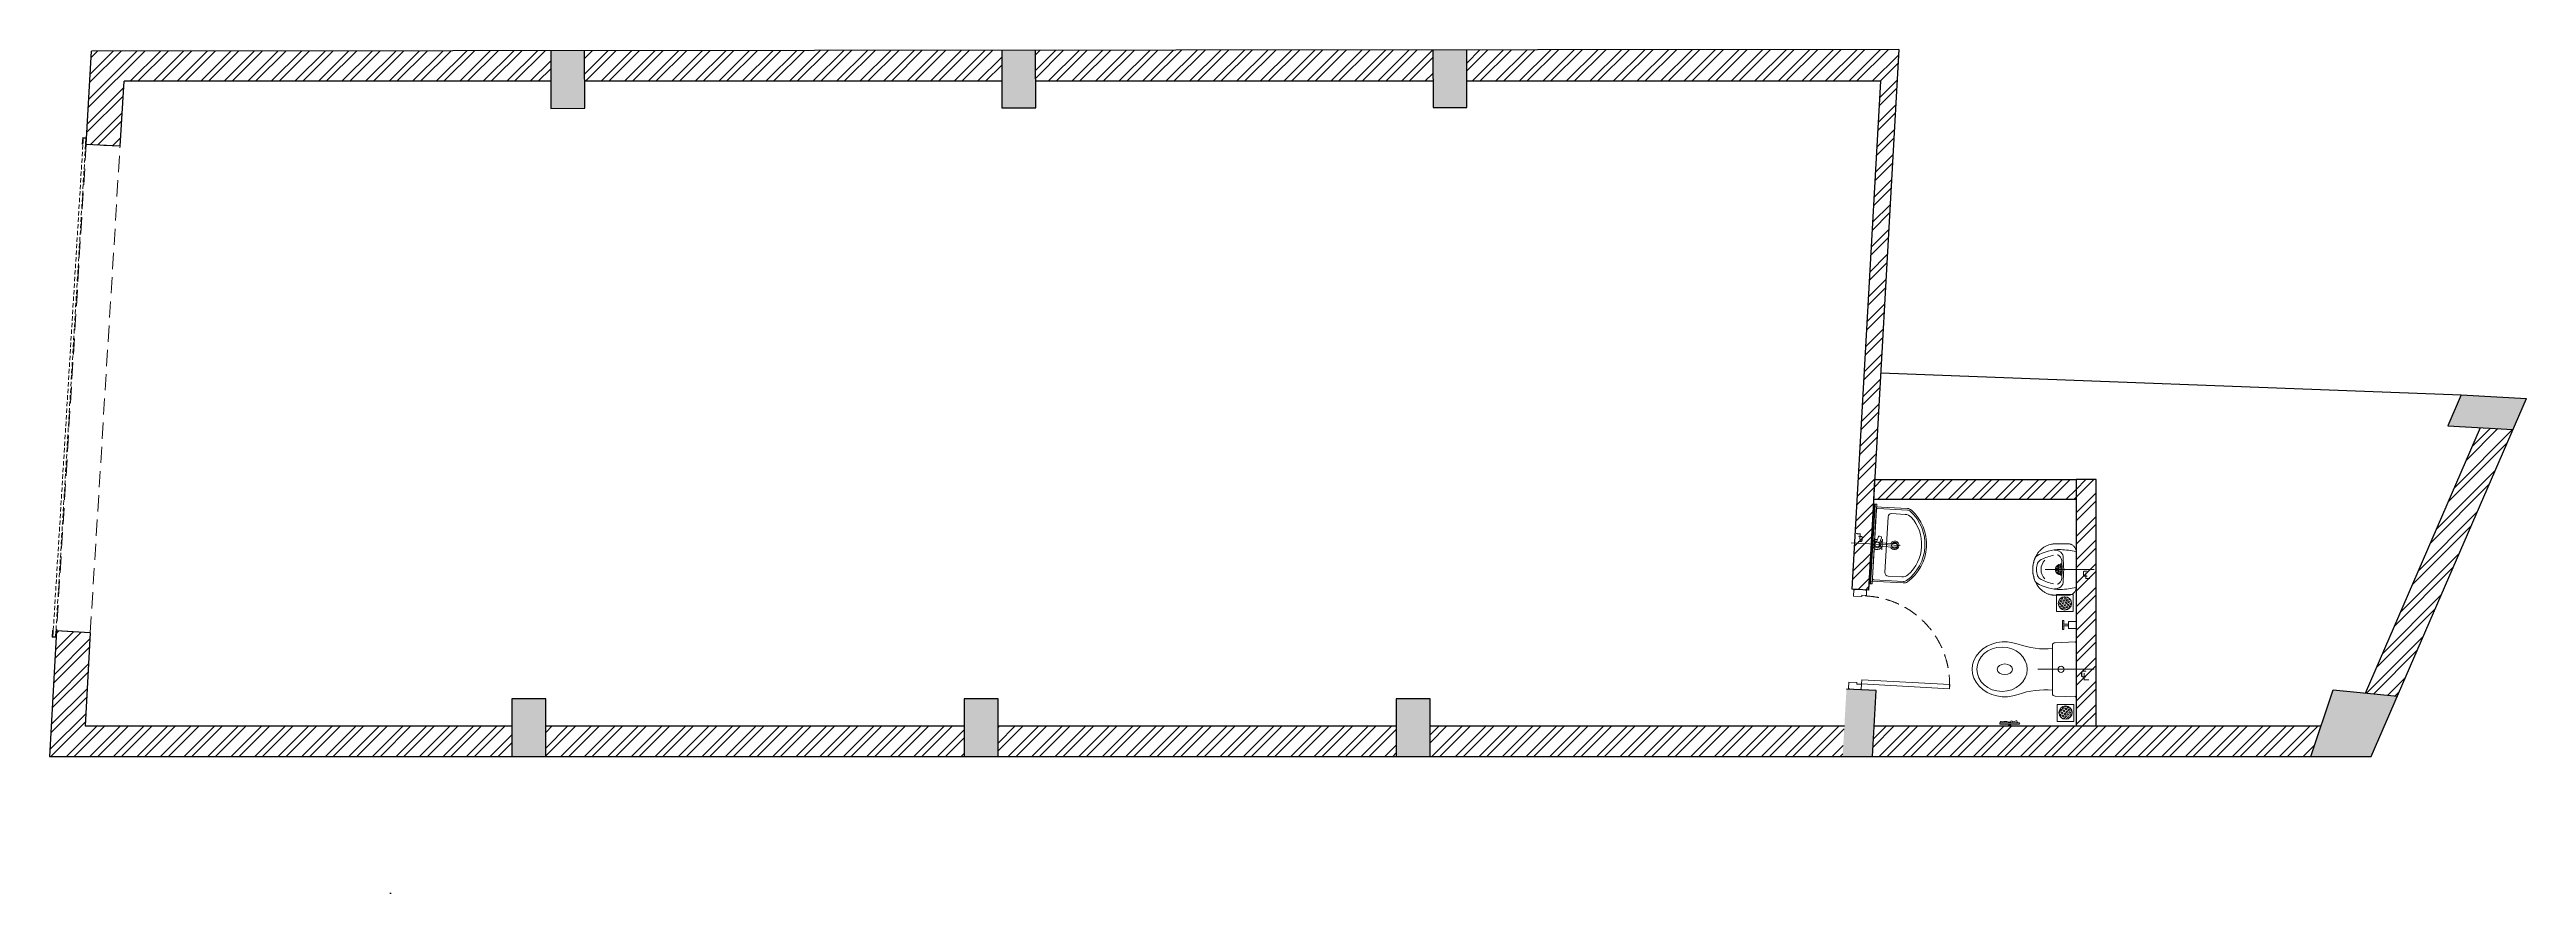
# Model space of a CAD drawing. Header units: feet. Extents: x -17415 to 1164, y -1028 to 5308.
import ezdxf

# ---------------------------------------------------------------- set-up
doc = ezdxf.new("R2010")
doc.units = ezdxf.units.FT
doc.header["$LTSCALE"] = 33
doc.header["$MEASUREMENT"] = 0
for name, pattern in [('CENTER', [2, 1.25, -0.25, 0.25, -0.25]), ('DOT2', [0.125, 0, -0.125]), ('HIDDEN', [9.525, 6.35, -3.175]), ('HIDDEN2', [4.7625, 3.175, -1.5875]), ('HIDDENX2', [0.75, 0.5, -0.25])]:
    doc.linetypes.add(name, pattern=pattern)
for name, color, linetype, lineweight in [('A-shutter', 8, 'Continuous', 18), ('A-WALL HATCH', 251, 'Continuous', 5), ('beam', 90, 'Continuous', 9), ('centerline-toilets', 2, 'CENTER', 13), ('column hatch', 5, 'Continuous', 0), ('Door', 2, 'Continuous', 13), ('ele', 252, 'Continuous', 13), ('Fhitting', 152, 'Continuous', 30), ('LENS-DOOR', 34, 'Continuous', 20), ('Mirror', 150, 'Continuous', 20), ('Panelling', 65, 'Continuous', 18), ('PARTITION', 22, 'Continuous', 30), ('rolling shutter', 1, 'Continuous', 5), ('Toilet', 5, 'Continuous', 9)]:
    doc.layers.add(name, color=color, linetype=linetype, lineweight=lineweight)
doc.layers.add('A-WALL', color=1, linetype='Continuous')
doc.layers.add('column', color=10, linetype='Continuous')
doc.styles.get("Standard").update_dxf_attribs({"font": 'GILC____.TTF'})
pattern_1 = [(45, (-4387094.85, 5466808.88), (-88.2999593, 88.2999593), []), (45, (-4387035.99, 5466808.88), (-88.2999593, 88.2999593), [])]

# ---------------------------------------------------------------- blocks, each defined once
blk = doc.blocks.new('*U10')
at = {"layer": 'A-shutter', "color": 5, "ltscale": 10}
for points in [[(41037660, -1561539), (41037660, -1561544), (41037615, -1561544), (41037615, -1561564), (41037660, -1561564), (41037660, -1561569), (41037610, -1561569), (41037610, -1561539)], [(41041319, -1561539), (41041319, -1561544), (41041364, -1561544), (41041364, -1561564), (41041319, -1561564), (41041319, -1561569), (41041369, -1561569), (41041369, -1561539)]]:
    blk.add_lwpolyline(points, close=True, dxfattribs=at)
at = {"layer": 'A-shutter', "color": 5, "linetype": 'HIDDENX2', "ltscale": 2}
blk.add_lwpolyline([(41037615, -1561544), (41037615, -1561564), (41041364, -1561564), (41041364, -1561544)], close=True, dxfattribs=at)
blk = doc.blocks.new('*U9')
at = {"layer": 'LENS-DOOR'}
for p, q in [((548122, 1779235), (548122, 1778574)), ((548122, 1779235), (548153, 1779235)), ((548153, 1778574), (548153, 1779235)), ((547447, 1778569), (547452, 1778569)), ((547447, 1778484), (547447, 1778569)), ((547447, 1778484), (547452, 1778484)), ((547452, 1778574), (547489, 1778574)), ((547452, 1778569), (547452, 1778574)), ((547452, 1778479), (547452, 1778484)), ((547452, 1778479), (547499, 1778479)), ((547489, 1778540), (547489, 1778574)), ((547489, 1778540), (547499, 1778540)), ((547499, 1778479), (547499, 1778540)), ((548122, 1778574), (548153, 1778574)), ((548145, 1778479), (548145, 1778540)), ((548156, 1778540), (548145, 1778540)), ((548192, 1778479), (548145, 1778479)), ((548192, 1778574), (548156, 1778574)), ((548156, 1778540), (548156, 1778574)), ((548192, 1778569), (548192, 1778574)), ((548197, 1778569), (548192, 1778569)), ((548192, 1778479), (548192, 1778484)), ((548197, 1778484), (548192, 1778484)), ((548197, 1778484), (548197, 1778569))]:
    blk.add_line(p, q, dxfattribs=at)
at = {"layer": 'LENS-DOOR', "color": 7, "linetype": 'HIDDEN2'}
blk.add_ellipse((548153, 1778574), major_axis=(-661, 0), ratio=1, start_param=-1.570791, end_param=0.051209, dxfattribs=at)
blk = doc.blocks.new('DLF-RSP-AR-CD-DWG-4DT-3113$0$X-TYPICAL TOILET UPPER FLOORS - 02$0$urinals')
at = {"layer": 'Toilet'}
for p, q in [((0, -16), (0, 8)), ((-46, -115), (46, -115)), ((0, -105), (0, -161))]:
    blk.add_line(p, q, dxfattribs=at)
blk.add_lwpolyline([(135, 0), (-135, 0, 0.036949), (-150, -116, 0.138094), (-100, -297, 0.221721), (-52, -318, 0.062656), (0, -325, 0.062656), (52, -318, 0.221721), (100, -297, 0.138094), (150, -116, 0.036949)], format="xyb", close=True, dxfattribs=at)
for centre, radius, start, end in [((-91, -153), 53.8, 148.4868, 188.6401), ((-94, -145), 47.1, 93.3708, 154.4824), ((-71, -150), 40.2, 106.7016, 169.725), ((414, -38), 538, 193.994, 204.5632), ((3, -1238), 1145, 90.1625, 95.0265), ((-51, -225), 119, 89.5454, 105.8857), ((0, -996), 891, 89.9918, 93.182), ((0, -115), 40, 167.428, 12.572), ((0, -115), 33, 164.1814, 15.8186), ((0, -115), 32, 163.6049, 16.3951), ((0, -115), 22.6, 155.6653, 24.3347), ((0, -115), 14.7, 139.9109, 40.0891), ((-3, -1238), 1145, 84.9735, 89.8375), ((0, -996), 891, 86.818, 90.0082), ((51, -225), 119, 74.1143, 90.4546), ((-414, -38), 538, 335.4368, 346.006), ((71, -150), 40.2, 10.275, 73.2984), ((94, -145), 47.1, 25.5176, 86.6292), ((91, -153), 53.8, 351.3599, 31.5132), ((-30, -241), 50, 204.5632, 250.4606), ((-2, -165), 97.6, 225, 270.9552), ((-2, -161), 135, 250.4606, 270.6492), ((2, -165), 97.6, 269.0448, 315), ((2, -161), 135, 269.3508, 289.5394), ((30, -241), 50, 289.5394, 335.4368)]:
    blk.add_arc(centre, radius, start, end, dxfattribs=at)
blk.add_open_spline([(135, 0), (105, 0), (76, 0), (-13, 0), (-73, 0), (-133, 0), (-133, 0), (-134, 0), (-134, 0), (-135, 0), (-135, 0), (-135, 0), (-135, 0), (-135, 0), (-135, 0), (-135, 0), (-135, 0), (-135, 0), (-135, 0), (-135, 0), (-135, 0), (-135, 0), (-135, 0), (-136, 0), (-136, 0), (-136, 0), (-137, 0), (-138, 0), (-138, 0), (-141, 0), (-142, 0), (-146, -1), (-149, -2), (-155, -3), (-158, -5), (-163, -7), (-166, -9), (-171, -13), (-173, -15), (-178, -19), (-180, -22), (-184, -27), (-185, -29), (-188, -35), (-189, -38), (-191, -43), (-191, -46), (-192, -50), (-192, -51), (-192, -52), (-192, -54), (-193, -56), (-193, -56), (-193, -57), (-193, -57), (-193, -57), (-193, -57), (-193, -57), (-193, -57), (-193, -57), (-193, -57), (-193, -58), (-193, -58), (-193, -58), (-193, -58), (-193, -58), (-193, -58), (-193, -58), (-193, -59), (-193, -59), (-193, -60), (-193, -61), (-193, -62), (-193, -65), (-193, -66), (-193, -72), (-193, -75), (-193, -86), (-193, -93), (-193, -114), (-193, -128), (-193, -146), (-193, -145), (-193, -149), (-193, -150), (-193, -154), (-193, -156), (-193, -159), (-193, -159), (-193, -159), (-193, -159), (-193, -160), (-193, -160), (-193, -160), (-193, -160), (-193, -160), (-193, -160), (-193, -160), (-193, -160), (-193, -160), (-193, -160), (-193, -160), (-193, -161), (-193, -161), (-193, -161), (-193, -162), (-193, -162), (-192, -164), (-192, -165), (-192, -168), (-192, -170), (-192, -176), (-191, -180), (-189, -191), (-188, -198), (-183, -212), (-180, -219), (-173, -233), (-169, -240), (-159, -253), (-154, -259), (-142, -271), (-136, -277), (-123, -287), (-115, -292), (-101, -301), (-93, -305), (-77, -311), (-69, -314), (-53, -319), (-44, -321), (-28, -323), (-20, -324), (-9, -325), (-7, -325), (-3, -325), (-1, -325), (2, -325), (4, -325), (8, -325), (11, -325), (21, -324), (27, -323), (42, -321), (50, -319), (67, -315), (75, -312), (92, -305), (100, -301), (115, -292), (123, -288), (136, -277), (143, -271), (155, -259), (160, -252), (170, -238), (174, -231), (181, -217), (184, -210), (188, -195), (190, -188), (191, -179), (191, -178), (192, -174), (192, -171), (192, -168), (192, -167), (192, -164), (192, -162), (192, -160), (192, -160), (192, -160), (192, -160), (192, -160), (192, -159), (192, -159), (192, -159), (192, -158), (192, -157), (192, -156), (192, -155), (192, -152), (192, -150), (192, -143), (192, -144), (192, -132), (192, -124), (192, -99), (192, -82), (192, -65), (192, -64), (192, -62), (192, -60), (192, -58), (192, -58), (192, -57), (192, -57), (192, -57), (192, -57), (192, -57), (192, -57), (192, -57), (192, -57), (192, -57), (192, -57), (192, -56), (192, -56), (192, -55), (192, -55), (192, -53), (192, -52), (192, -48), (191, -46), (190, -40), (189, -37), (186, -31), (184, -28), (180, -22), (178, -19), (173, -14), (170, -12), (164, -8), (161, -6), (155, -3), (151, -2), (145, -1), (142, 0), (137, 0), (136, 0), (135, 0)], degree=3, knots=[0, 0, 0, 0, 0.329607, 0.329607, 0.988822, 0.988822, 0.996691, 0.996691, 0.998638, 0.998638, 0.99992, 0.99992, 1.000227, 1.000227, 1.000534, 1.000534, 1.001148, 1.001148, 1.002375, 1.002375, 1.00483, 1.00483, 1.009739, 1.009739, 1.019558, 1.019558, 1.039196, 1.039196, 1.078472, 1.078472, 1.157024, 1.157024, 1.314128, 1.314128, 1.471232, 1.471232, 1.628335, 1.628335, 1.785439, 1.785439, 1.942543, 1.942543, 2.099647, 2.099647, 2.256751, 2.256751, 2.413855, 2.413855, 2.450944, 2.450944, 2.525122, 2.525122, 2.556641, 2.556641, 2.563699, 2.563699, 2.567479, 2.567479, 2.57001, 2.57001, 2.570783, 2.570783, 2.572328, 2.572328, 2.573873, 2.573873, 2.576964, 2.576964, 2.583145, 2.583145, 2.595507, 2.595507, 2.620232, 2.620232, 2.669681, 2.669681, 2.76858, 2.76858, 2.966376, 2.966376, 3.36197, 3.36197, 3.45996, 3.45996, 3.491387, 3.491387, 3.554241, 3.554241, 3.562213, 3.562213, 3.566829, 3.566829, 3.570018, 3.570018, 3.570684, 3.570684, 3.571294, 3.571294, 3.571904, 3.571904, 3.573124, 3.573124, 3.575564, 3.575564, 3.580444, 3.580444, 3.590203, 3.590203, 3.609723, 3.609723, 3.648762, 3.648762, 3.72684, 3.72684, 3.861362, 3.861362, 3.995884, 3.995884, 4.130406, 4.130406, 4.264928, 4.264928, 4.39945, 4.39945, 4.533972, 4.533972, 4.668494, 4.668494, 4.803016, 4.803016, 4.937539, 4.937539, 5.072061, 5.072061, 5.118026, 5.118026, 5.144558, 5.144558, 5.17109, 5.17109, 5.224154, 5.224154, 5.330281, 5.330281, 5.468863, 5.468863, 5.607445, 5.607445, 5.746027, 5.746027, 5.884609, 5.884609, 6.023191, 6.023191, 6.161773, 6.161773, 6.300355, 6.300355, 6.438937, 6.438937, 6.577519, 6.577519, 6.602876, 6.602876, 6.653589, 6.653589, 6.673028, 6.673028, 6.711906, 6.711906, 6.713712, 6.713712, 6.715518, 6.715518, 6.719129, 6.719129, 6.726351, 6.726351, 6.740796, 6.740796, 6.769686, 6.769686, 6.827466, 6.827466, 6.943027, 6.943027, 7.174147, 7.174147, 7.636387, 7.636387, 7.659394, 7.659394, 7.705407, 7.705407, 7.71212, 7.71212, 7.713128, 7.713128, 7.714137, 7.714137, 7.716153, 7.716153, 7.720185, 7.720185, 7.728249, 7.728249, 7.744378, 7.744378, 7.776636, 7.776636, 7.841152, 7.841152, 7.970184, 7.970184, 8.14844, 8.14844, 8.326696, 8.326696, 8.504953, 8.504953, 8.683209, 8.683209, 8.861465, 8.861465, 9.039722, 9.039722, 9.217978, 9.217978, 9.283185, 9.283185, 9.283185, 9.283185], dxfattribs=at)
blk = doc.blocks.new('jALI')
at = {"layer": 'Toilet', "ltscale": 5}
h = blk.add_hatch(dxfattribs=at)
h.set_pattern_fill('HEX', color=256, scale=50, angle=135, double=1)
h.set_pattern_definition([(135, (-344825.863, 460708.187), (-7.65465545, -7.65465545), [6.25, -12.5]), (255, (-344825.863, 460708.187), (10.4564538, -2.80179835), [6.25, -12.5]), (195, (-344830.282, 460712.606), (2.80179835, -10.4564538), [6.25, -12.5])])
edge = h.paths.add_edge_path()
edge.add_arc((-393188, 163648), 50, -90, 270)
blk.add_lwpolyline([(-393250, 163582), (-393126, 163582), (-393126, 163709), (-393250, 163709)], close=True, dxfattribs=at)
blk.add_circle((-393188, 163648), 50, dxfattribs=at)
blk = doc.blocks.new('Urinal')
at = {"layer": 'centerline-toilets', "linetype": 'HIDDEN', "ltscale": 10}
blk.add_line((0, 231), (0, -137), dxfattribs=at)
at = {"layer": 'Fhitting', "lineweight": 0, "ltscale": 0.5, "rotation": 180}
blk.add_blockref('DLF-RSP-AR-CD-DWG-4DT-3113$0$X-TYPICAL TOILET UPPER FLOORS - 02$0$urinals', (0, 0), dxfattribs=at)
at = {"layer": 'Fhitting', "lineweight": 0, "ltscale": 0.5, "xscale": -1, "rotation": 90}
blk.add_blockref('jALI', (163394, -393104), dxfattribs=at)
at = {"layer": 'centerline-toilets', "linetype": 'DOT2', "insert": (-31, -69), "char_height": 75, "width": 495.83, "attachment_point": 5, "rotation": 270}
blk.add_mtext('{\\fISOCPEUR|b0|i0|c0|p34;℄}', dxfattribs=at)
blk = doc.blocks.new('WC')
at = {"layer": 'centerline-toilets', "linetype": 'HIDDEN', "ltscale": 10}
blk.add_line((0, 286), (0, -135), dxfattribs=at)
at = {"layer": 'Toilet'}
for p, q in [((-413, 567), (-413, 429)), ((-401, 567), (-401, 429)), ((-419, 507), (-425, 507)), ((-425, 507), (-425, 489)), ((-419, 489), (-425, 489)), ((-419, 507), (-419, 489)), ((-419, 504), (-413, 504)), ((-419, 492), (-413, 492)), ((-206, 6), (-202, 157)), ((-200, 0), (200, 0)), ((181, 177), (-183, 177)), ((206, 6), (200, 157))]:
    blk.add_line(p, q, dxfattribs=at)
at = {"layer": 'Toilet', "ltscale": 100}
for p, q in [((366, 103), (300, 103)), ((300, 92), (300, 103)), ((326, 92), (300, 92)), ((307, 0), (307, 57)), ((359, 57), (307, 57)), ((326, 103), (326, 57)), ((340, 103), (340, 57)), ((366, 92), (340, 92)), ((359, 57), (359, 0)), ((366, 92), (366, 103)), ((359, 0), (307, 0))]:
    blk.add_line(p, q, dxfattribs=at)
at = {"layer": 'Toilet'}
blk.add_circle((0, 112), 22.9, dxfattribs=at)
for centre, radius, start, end in [((-407, 567), 6, 0, 180), ((-407, 429), 6, 180, 0), ((-776, 231), 622, 354.997, 19.0619), ((776, 226), 623, 160.5196, 184.5617), ((-200, 6), 5.72, 177.9546, 270), ((-182, 158), 19.3, 90.3509, 180.8981), ((180, 158), 19.3, 359.1019, 89.6491), ((200, 6), 5.72, 270, 2.0454)]:
    blk.add_arc(centre, radius, start, end, dxfattribs=at)
at = {"layer": 'Toilet', "extrusion": (0, 0, -1)}
for centre, major_axis, ratio, start_param, end_param in [((0, 534), (0, -245), 0.842028, 7.436326, 11.41323), ((0, 535), (0, -57.2), 0.7, 1.570796326794896, 7.853981633974482)]:
    blk.add_ellipse(centre, major_axis=major_axis, ratio=ratio, start_param=start_param, end_param=end_param, dxfattribs=at)
blk.add_ellipse((0, 555), major_axis=(0, -189), ratio=0.878788, dxfattribs=at)
at = {"layer": 'Toilet'}
blk.add_open_spline([(-401, 441), (-397, 441), (-384, 439), (-389, 459), (-396, 480), (-386, 478), (-386, 491), (-403, 487), (-385, 532), (-396, 547), (-391, 570), (-397, 569), (-401, 568)], degree=3, knots=[0, 0, 0, 0, 9.744972, 33.823887, 47.583551, 49.497915, 60.560502, 63.822284, 93.508019, 135.756925, 141.904352, 150.301906, 150.301906, 150.301906, 150.301906], dxfattribs=at)
at = {"layer": 'Fhitting', "lineweight": 0, "ltscale": 0.5, "rotation": 270}
blk.add_blockref('jALI', (-163973, -393109), dxfattribs=at)
at = {"layer": 'centerline-toilets', "linetype": 'DOT2', "insert": (-36, -57), "char_height": 85.83, "width": 567.4, "attachment_point": 5, "rotation": 270}
blk.add_mtext('{\\fISOCPEUR|b0|i0|c0|p34;℄}', dxfattribs=at)
blk = doc.blocks.new('Wash Basin')
at = {"layer": 'PARTITION', "lineweight": 9}
h = blk.add_hatch(dxfattribs=at)
h.set_pattern_fill('ANSI38', color=256, scale=70, angle=990, style=0, double=1)
h.set_pattern_definition([(315, (-64.7135, -33.325), (6.18718, 6.18718), []), (45, (-64.7135, -33.325), (6.18718, 18.56155), [21.875, -13.125])])
h.paths.add_polyline_path([(300, -22), (-300, -22), (-300, -34), (300, -34)])
at = {"layer": 'centerline-toilets', "linetype": 'HIDDEN', "ltscale": 10}
blk.add_line((0, -238), (0, 130), dxfattribs=at)
at = {"layer": 'Mirror', "ltscale": 0.5}
blk.add_lwpolyline([(-300, -34), (-300, -46), (300, -46), (300, -34)], close=True, dxfattribs=at)
at = {"layer": 'Panelling', "lineweight": 9}
blk.add_lwpolyline([(-300, -22), (-300, -34), (300, -34), (300, -22)], close=True, dxfattribs=at)
at = {"layer": 'Toilet', "ltscale": 100}
for p, q in [((-280, -32), (-280, -278)), ((-270, -22), (270, -22)), ((-268, -55), (-268, -278)), ((-258, -45), (258, -45)), ((-15, -89), (-15, -208)), ((11, -208), (11, -89)), ((268, -55), (268, -278)), ((280, -32), (280, -278))]:
    blk.add_line(p, q, dxfattribs=at)
blk.add_lwpolyline([(-235, -264, 0.191896), (-217, -309, 0.420236), (217, -309, 0.191896), (235, -264), (235, -161, 0.414214), (210, -136), (-210, -136, 0.414214), (-235, -161)], format="xyb", close=True, dxfattribs=at)
blk.add_lwpolyline([(41, -103), (-41, -103)], dxfattribs=at)
blk.add_lwpolyline([(23, -62), (58, -74, -0.414214), (61, -81), (58, -93, -0.414214), (50, -96), (16, -85)], format="xyb", dxfattribs=at)
for centre, radius in [((-2, -197), 22.5), ((-2, -67), 17.5)]:
    blk.add_circle(centre, radius, dxfattribs=at)
for centre, radius, start, end in [((-270, -32), 10, 90, 180), ((-258, -55), 10, 90, 180), ((-2, -197), 32.1, 113.0898, 66.246), ((-2, -197), 20.5, 128.0403, 237.2899), ((-2, -197), 20.5, 304.4733, 50.7332), ((258, -55), 10, 0, 90), ((270, -32), 10, 0, 90), ((-230, -278), 50, 180, 218.4461), ((0, -89), 348, 219.2826, 320.7174), ((-230, -278), 38, 180, 218.4461), ((0, -89), 336, 219.313, 320.687), ((230, -278), 38, 321.5539, 0), ((230, -278), 50, 321.5539, 0)]:
    blk.add_arc(centre, radius, start, end, dxfattribs=at)
for centre, major_axis, start_param, end_param in [((-2, -67), (0, 38.3), 4.720493, 9.081982), ((-2, -67), (-0.2, -25.6), 1.769108, 7.074098), ((-2, -67), (0, 38.3), 3.484555, 4.083576), ((-2, -208), (-9.04, 9.04), 0.785398, 3.926991)]:
    blk.add_ellipse(centre, major_axis=major_axis, ratio=1, start_param=start_param, end_param=end_param, dxfattribs=at)
at = {"layer": 'centerline-toilets', "linetype": 'DOT2', "insert": (33, 62), "char_height": 75, "width": 495.83, "attachment_point": 5, "rotation": 90}
blk.add_mtext('{\\fISOCPEUR|b0|i0|c0|p34;℄}', dxfattribs=at)

msp = doc.modelspace()

# ---------------------------------------------------------------- hatches: boundary and pattern name
at = {"layer": 'A-WALL HATCH'}
h = msp.add_hatch(dxfattribs=at)
h.set_pattern_fill('ANSI32', color=256, scale=333)
h.set_pattern_definition(pattern_1)
h.paths.add_polyline_path([(-16886, 4581), (-16856, 5069), (-13655, 5069), (-13655, 5299), (-17101, 5296), (-17140, 4595)])
h.paths.add_polyline_path([(-13947, 0), (-13947, 230), (-17148, 230), (-17109, 930), (-17362, 944), (-17415, 0)])
h.paths.add_polyline_path([(-10554, 0), (-10554, 230), (-13693, 230), (-13693, 0)])
h.paths.add_polyline_path([(-10273, 5069), (-10273, 5302), (-13401, 5300), (-13401, 5070)])
h.paths.add_polyline_path([(-7038, 5069), (-7038, 5305), (-10019, 5302), (-10019, 5069)])
h.paths.add_polyline_path([(-7313, 0), (-7313, 230), (-10300, 230), (-10300, 0)])
h.paths.add_polyline_path([(-3965, 0), (-3952, 230), (-7059, 230), (-7059, 0)])
h.paths.add_polyline_path([(-453, 0), (-376, 230), (-3728, 230), (-3741, 0)])
h.paths.add_polyline_path([(1063, 2455), (819, 2469), (-44, 477), (196, 453)])
h = msp.add_hatch(dxfattribs=at)
h.set_pattern_fill('ANSI32', color=256, scale=333)
h.set_pattern_definition(pattern_1)
h.paths.add_polyline_path([(-3770, 1249), (-3544, 5308), (-6784, 5305), (-6784, 5069), (-3682, 5069), (-3895, 1256)])
h = msp.add_hatch(dxfattribs=at)
h.set_pattern_fill('ANSI32', color=256, scale=333)
h.set_pattern_definition(pattern_1)
h.paths.add_polyline_path([(-2214, 1930), (-3732, 1930), (-3724, 2080), (-2214, 2080)])
h.paths.add_polyline_path([(-2064, 2080), (-2214, 2080), (-2214, 230), (-2064, 230)])
at = {"layer": 'column hatch'}
h = msp.add_hatch(color=251, dxfattribs=at)
h.dxf.hatch_style = 1
h.paths.add_polyline_path([(-13400, 4867), (-13401, 5300), (-13655, 5299), (-13654, 4866)])
h.paths.add_polyline_path([(-10018, 4869), (-10019, 5302), (-10273, 5302), (-10272, 4869)])
h.paths.add_polyline_path([(-6783, 4872), (-6784, 5305), (-7038, 5305), (-7037, 4872)])
h.paths.add_polyline_path([(-7059, 0), (-7059, 433), (-7313, 433), (-7313, 0)])
h.paths.add_polyline_path([(-13693, 0), (-13693, 433), (-13947, 433), (-13947, 0)])
h.paths.add_polyline_path([(-10300, 0), (-10300, 433), (-10554, 433), (-10554, 0)])
h = msp.add_hatch(color=251, dxfattribs=at)
h.dxf.hatch_style = 1
h.paths.add_polyline_path([(0, 0), (196, 453), (-286, 500), (-453, 0)])
h.paths.add_polyline_path([(1063, 2455), (1164, 2688), (675, 2715), (574, 2482)])
h = msp.add_hatch(color=251, dxfattribs=at)
h.dxf.hatch_style = 1
h.paths.add_polyline_path([(-3741, 0), (-3714, 495), (-3936, 507), (-3965, 0)])

# ---------------------------------------------------------------- linework, layer by layer
at = {"layer": 'A-WALL'}
for p, q in [((-17140, 4595), (-17101, 5296)), ((-3544, 5308), (-17101, 5296)), ((-3544, 5308), (-3770, 1249)), ((-16886, 4581), (-16856, 5069)), ((-13655, 5069), (-16856, 5069)), ((-10273, 5069), (-13401, 5070)), ((-7038, 5069), (-10019, 5069)), ((-3682, 5069), (-6784, 5069)), ((-3682, 5069), (-3895, 1256)), ((-16886, 4581), (-17140, 4595)), ((-3679, 2880), (675, 2715)), ((0, 0), (1164, 2688)), ((-44, 477), (819, 2469)), ((-3770, 1249), (-3895, 1256)), ((-17362, 944), (-17415, 0)), ((-17109, 930), (-17362, 944)), ((-17109, 930), (-17148, 230)), ((-17148, 230), (-13947, 230)), ((-13693, 230), (-10554, 230)), ((-10300, 230), (-7313, 230)), ((-7059, 230), (-3952, 230)), ((-3728, 230), (-376, 230)), ((-17415, 0), (0, 0))]:
    msp.add_line(p, q, dxfattribs=at)
for points in [[(-2214, 1930), (-3732, 1930), (-3724, 2080), (-2214, 2080)], [(-2064, 2080), (-2214, 2080), (-2214, 230), (-2064, 230)]]:
    msp.add_lwpolyline(points, close=True, dxfattribs=at)
at = {"layer": 'beam', "linetype": 'HIDDEN', "ltscale": 0.58}
msp.add_lwpolyline([(-16886, 4581), (-17140, 4595), (-17362, 944), (-17109, 930)], close=True, dxfattribs=at)
at = {"layer": 'column'}
for p, q in [((-13655, 5299), (-13654, 4866)), ((-13400, 4867), (-13401, 5300)), ((-10273, 5302), (-10272, 4869)), ((-10018, 4869), (-10019, 5302)), ((-7038, 5305), (-7037, 4872)), ((-6783, 4872), (-6784, 5305)), ((-13654, 4866), (-13400, 4867)), ((-10272, 4869), (-10018, 4869)), ((-7037, 4872), (-6783, 4872)), ((675, 2715), (574, 2482)), ((675, 2715), (1164, 2688)), ((574, 2482), (1063, 2455)), ((-13693, 433), (-13947, 433)), ((-13947, 433), (-13947, 0)), ((-13693, 0), (-13693, 433)), ((-10300, 433), (-10554, 433)), ((-10554, 433), (-10554, 0)), ((-10300, 0), (-10300, 433)), ((-7059, 433), (-7313, 433)), ((-7313, 433), (-7313, 0)), ((-7059, 0), (-7059, 433)), ((-3714, 495), (-3936, 507)), ((-3741, 0), (-3714, 495)), ((-453, 0), (-286, 500)), ((-286, 500), (196, 453)), ((-14853, -1028, -123), (-14863, -1027, -123))]:
    msp.add_line(p, q, dxfattribs=at)

# ---------------------------------------------------------------- block references
at = {"layer": 'Door', "rotation": 266.8347784463471}
msp.add_blockref('*U9', (-1749418, 646067), dxfattribs=at)
at = {"layer": 'ele', "color": 0, "lineweight": -2}
for name, p, rotation in [('Wash Basin', (-3772, 1598), 86.81207466769499), ('Urinal', (-2214, 1404), 90), ('WC', (-2214, 655), 90)]:
    msp.add_blockref(name, p, dxfattribs=dict(at, rotation=rotation))
at = {"layer": 'rolling shutter', "color": 2, "xscale": -1, "rotation": 266.5157355148886}
msp.add_blockref('*U10', (-952749, -41055761), dxfattribs=at)

doc.saveas('drawing.dxf')
